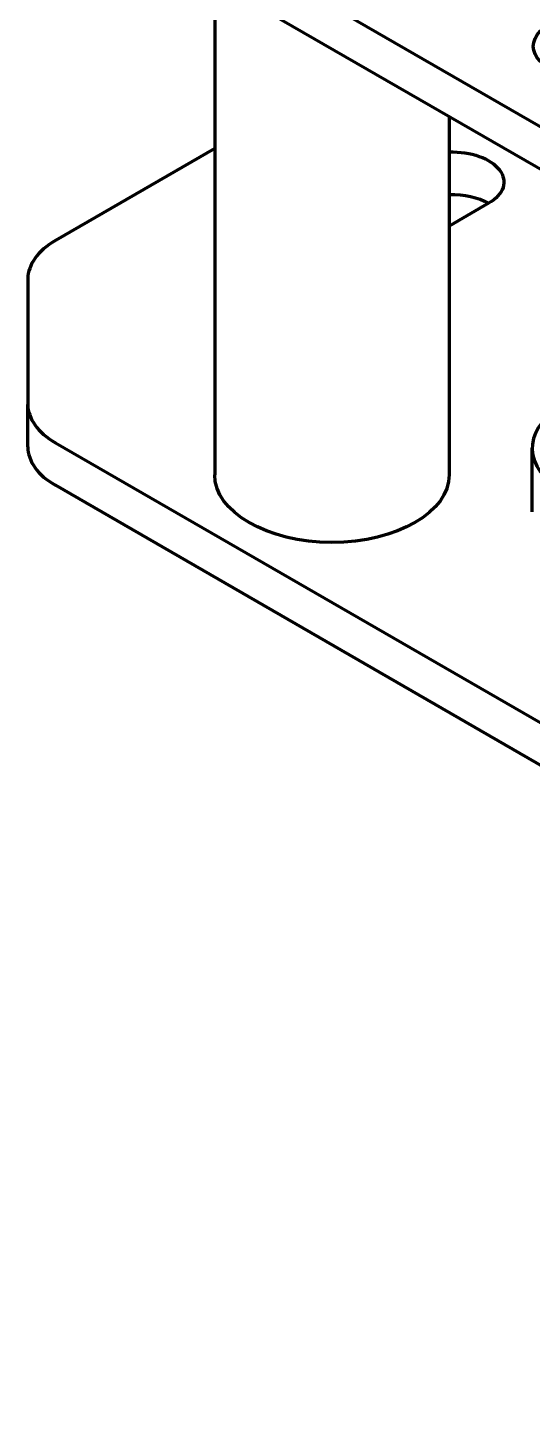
# Model space of a CAD drawing. Header units: millimetres. Extents: x 0 to 1189, y 0 to 841.
# Drawn here: x 587.7 to 607.1, y 204.3 to 257.8 of the extents above; entities that cross this region are included whole.
import ezdxf

# ---------------------------------------------------------------- set-up
doc = ezdxf.new("R2010")
doc.units = ezdxf.units.MM
doc.header["$LTSCALE"] = 0.75
doc.layers.add('Visible', color=7, linetype='Continuous', lineweight=70)

msp = doc.modelspace()

# ---------------------------------------------------------------- linework, layer by layer
at = {"layer": 'Visible', "extrusion": (0, 0.816497, 0.57735)}
for p, q in [((595.855, 260.63), (645.353, 232.052)), ((594.891, 259.78), (594.891, 240.626)), ((645.353, 230.419), (595.855, 258.997)), ((603.891, 254.358), (603.891, 240.626)), ((594.891, 253.133), (588.778, 249.604)), ((605.401, 251.036), (603.891, 250.164)), ((587.723, 248.134), (587.723, 243.324)), ((587.723, 241.691), (587.723, 243.324)), ((588.778, 241.854), (651.016, 205.921)), ((607.07, 240.013), (607.07, 241.646)), ((651.016, 204.288), (588.778, 240.221)), ((607.07, 239.197), (607.07, 240.013))]:
    msp.add_line(p, q, dxfattribs=at)
at = {"layer": 'Visible', "extrusion": (-1e-16, -2e-16, -1)}
msp.add_ellipse((609.113, 257.058), major_axis=(2, 0), ratio=0.57735, start_param=2.356194, end_param=5.497787, dxfattribs=at)
at = {"layer": 'Visible', "extrusion": (-2e-16, -2e-16, -1)}
for centre, end_param in [((603.987, 251.853), 3.926991), ((603.987, 250.22), 2.356194)]:
    msp.add_ellipse(centre, major_axis=(-2, 0), ratio=0.57735, start_param=1.52268, end_param=end_param, dxfattribs=at)
at = {"layer": 'Visible'}
for centre, major_axis, start_param, end_param in [((591.323, 248.134), (-3.6, 0), -0.785398, 0), ((591.323, 243.324), (-3.6, 0), 0, 0.785398), ((611.058, 241.646), (-3.987, 0), -0.734563, 0.785398), ((591.323, 241.691), (-3.6, 0), 0, 0.785398)]:
    msp.add_ellipse(centre, major_axis=major_axis, ratio=0.57735, start_param=start_param, end_param=end_param, dxfattribs=at)
at = {"layer": 'Visible', "extrusion": (-2e-16, -4e-16, -1)}
msp.add_ellipse((599.391, 240.626), major_axis=(-4.5, 0), ratio=0.57735, start_param=3.141593, end_param=6.283185, dxfattribs=at)

doc.saveas('drawing.dxf')
